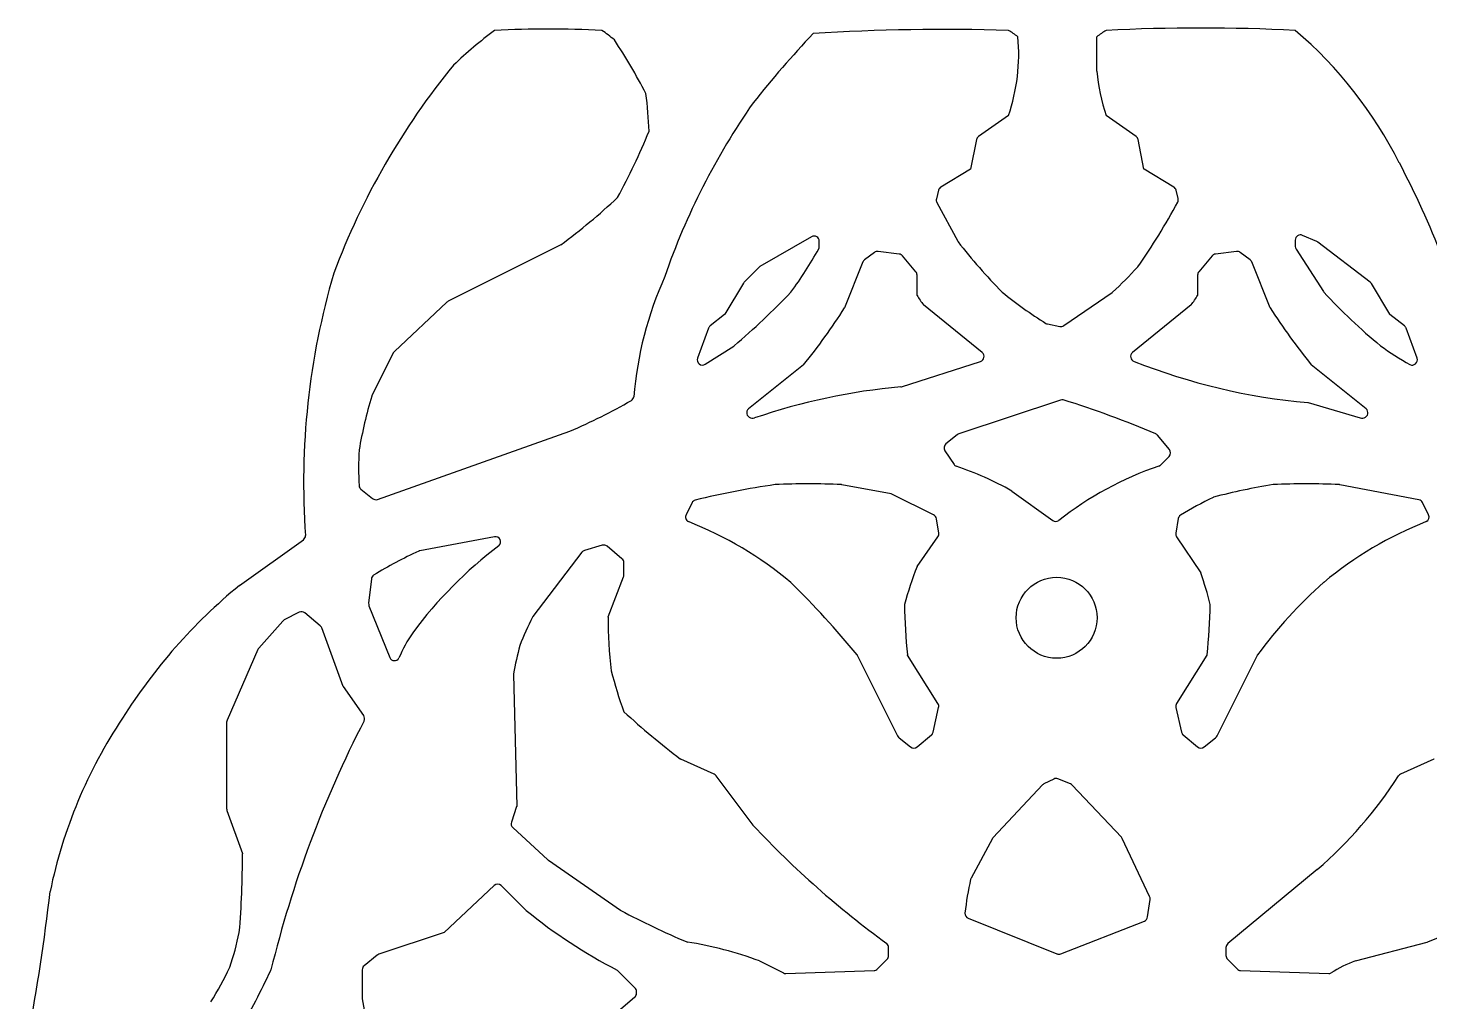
# Model space of a CAD drawing. Header units: millimetres. Extents: x -59 to 59, y -59 to 86.
# Drawn here: x -29.98 to 10.88, y 57.91 to 86.28 of the extents above; entities that cross this region are included whole.
import ezdxf

# ---------------------------------------------------------------- set-up
doc = ezdxf.new("R2010")
doc.units = ezdxf.units.MM
doc.layers.add('CUT_INNER', color=6, linetype='Continuous')
doc.layers.add('CUT_OUTER', color=1, linetype='Continuous')

msp = doc.modelspace()

# ---------------------------------------------------------------- linework, layer by layer
at = {"layer": 'CUT_INNER'}
for points in [[(-7.1435, 80.2041), (-8.6471, 79.3336)], [(6.9573, 80.1069), (6.9573, 79.9188)], [(7.5832, 80.0662), (7.1664, 80.2448)], [(-6.9183, 79.9188), (-6.9183, 80.0742)], [(-5.3124, 79.7464), (-5.5979, 79.5325)], [(-4.5877, 79.6986), (-5.2039, 79.7753)], [(5.2429, 79.7753), (4.6266, 79.6986)], [(5.6368, 79.5325), (5.3513, 79.7464)], [(6.9811, 79.8377), (7.774, 78.604), (7.7847, 78.5893)], [(9.1399, 78.8815), (7.6152, 80.0475)], [(-8.6781, 79.3098), (-9.1102, 78.8771), (-9.1223, 78.8634), (-9.1326, 78.8484), (-9.6731, 77.9483), (-9.6749, 77.9456)], [(-5.6472, 79.4682), (-6.1815, 78.1332), (-6.1834, 78.1291)], [(-4.1045, 79.1813), (-4.4909, 79.6457)], [(4.5298, 79.6457), (4.1435, 79.1813)], [(6.2224, 78.1291), (6.2204, 78.1332), (5.6861, 79.4682)], [(-4.0696, 78.4966), (-4.0698, 78.5002), (-4.0698, 79.0854)], [(4.1088, 79.0854), (4.1088, 78.5002), (4.1086, 78.4966)], [(9.7139, 77.9456), (9.712, 77.9484), (9.1774, 78.8395)], [(-2.1714, 76.8332), (-3.8828, 78.2186), (-3.8856, 78.2211)], [(3.9245, 78.2211), (3.9218, 78.2187), (2.2109, 76.8332)], [(-9.6749, 77.9456), (-9.6774, 77.9434), (-10.1015, 77.6042)], [(10.1405, 77.6042), (9.7164, 77.9434), (9.7139, 77.9456)], [(-10.1488, 77.5383), (-10.4657, 76.6664)], [(10.5047, 76.6664), (10.1878, 77.5383)], [(-10.2442, 76.4886), (-9.4114, 77.0186), (-9.3997, 77.0268)], [(-7.3775, 76.4753), (-7.38, 76.4731), (-8.9788, 75.194)], [(-4.5397, 75.8297), (-4.5184, 75.8349), (-2.2199, 76.5738)], [(9.0178, 75.194), (7.4189, 76.4731), (7.4164, 76.4753)], [(0.1077, 75.4474), (-2.8497, 74.4617)], [(7.3204, 75.3732), (7.3292, 75.3712), (8.8474, 74.9244)], [(-8.9216, 74.9314), (-8.8873, 74.9228)], [(8.9262, 74.9228), (8.9605, 74.9314)], [(-2.896, 74.4366), (-3.2272, 74.1716)], [(2.9044, 74.4533), (2.8907, 74.461)], [(3.2858, 74.0075), (2.9398, 74.4224)], [(-3.2583, 73.9713), (-2.9912, 73.5708)], [(3.0257, 73.5543), (3.2767, 73.8053)], [(-4.825, 72.7113), (-6.261, 72.9804), (-6.2747, 72.9824)], [(-1.3097, 72.7973), (-0.1108, 71.9405)], [(10.5602, 72.538), (8.2575, 72.9803), (8.2434, 72.9823)], [(-10.6266, 72.4578), (-10.8024, 72.1065)], [(-3.5865, 72.0985), (-4.7856, 72.6981)], [(4.5752, 72.6163), (4.5616, 72.6112)], [(10.8415, 72.1065), (10.6661, 72.4577)], [(-3.4362, 71.5732), (-3.5056, 71.989)], [(3.5451, 71.9923), (3.4748, 71.5713)], [(-16.3861, 71.4611), (-18.5651, 71.0579), (-18.5801, 71.0544)], [(-13.2427, 71.2154), (-13.7616, 71.0674)], [(-12.6694, 70.8231), (-13.1055, 71.1864)], [(-4.0697, 70.594), (-4.0677, 70.5971), (-3.4613, 71.4625)], [(3.498, 71.4633), (4.1982, 70.4137), (4.2, 70.4105)], [(-18.5801, 71.0544), (-18.5945, 71.0493)], [(-13.8398, 71.014), (-15.2692, 69.1378), (-15.2789, 69.1233)], [(-12.6154, 70.3464), (-12.6154, 70.7079)], [(-13.0742, 69.1238), (-13.073, 69.1275), (-12.6254, 70.2926)], [(-19.9749, 70.24), (-20.0541, 69.5288)], [(-22.0759, 69.2639), (-22.5134, 69.0447)], [(-21.4673, 68.874), (-21.9127, 69.245)], [(-20.0443, 69.4565), (-19.4415, 67.9495)], [(-22.5583, 69.0102), (-23.2584, 68.2231)], [(-20.1993, 66.2534), (-20.7915, 67.0998), (-20.7933, 67.1025), (-20.7945, 67.1055), (-21.4226, 68.8106)], [(-23.2839, 68.1832), (-24.1805, 66.1204)], [(-5.8158, 68.021), (-5.8141, 68.018), (-4.6356, 65.6617)], [(-3.4587, 66.6029), (-4.3434, 68.0179), (-4.3452, 68.0212)], [(4.3841, 68.0212), (4.3823, 68.0179), (3.4977, 66.6029)], [(4.6746, 65.6617), (5.853, 68.018), (5.8547, 68.021)], [(-15.8304, 67.4699), (-15.831, 67.4517), (-15.7395, 63.6141), (-15.7396, 63.6109), (-15.7405, 63.6078), (-15.8927, 63.1515)], [(-3.5991, 65.7741), (-3.4395, 66.4908)], [(3.4784, 66.4908), (3.638, 65.7741)], [(-24.193, 66.0606), (-24.193, 63.5448)], [(-4.5951, 65.6116), (-4.2569, 65.3411)], [(-4.0672, 65.3431), (-3.6494, 65.6915)], [(3.6884, 65.6915), (4.1061, 65.3431)], [(4.2959, 65.3411), (4.6341, 65.6116)], [(-9.9853, 64.5454), (-10.958, 64.9877), (-10.9609, 64.9892)], [(11.0005, 64.9892), (10.9975, 64.9877), (10.0242, 64.5454)], [(-8.8439, 63.0554), (-8.8508, 63.0635), (-9.9273, 64.4988)], [(-0.4124, 64.2345), (-1.8509, 62.706)], [(-0.0867, 64.4074), (-0.3702, 64.2659)], [(0.4022, 64.2663), (0.0359, 64.4125)], [(1.8871, 62.7088), (0.4558, 64.2298)], [(-24.1842, 63.4944), (-23.7351, 62.2354), (-23.7341, 62.232)], [(-15.8518, 62.9934), (-14.8282, 62.0553), (-14.8125, 62.0428), (-12.7169, 60.5853), (-12.7066, 60.5787)], [(-1.8737, 62.6743), (-2.4957, 61.5188), (-2.5027, 61.5039), (-2.508, 61.4884)], [(2.7112, 60.9866), (1.9135, 62.6703)], [(7.5977, 61.7708), (4.9897, 59.6126)], [(-16.3965, 61.3057), (-17.8499, 59.9379), (-17.8529, 59.9353)], [(-15.4666, 60.581), (-16.1876, 61.3025)], [(2.6509, 60.3892), (2.7241, 60.9011)], [(-2.5789, 60.3494), (0.0103, 59.3141)], [(0.1208, 59.3138), (2.5572, 60.2708)], [(-17.8529, 59.9353), (-17.8567, 59.9339), (-19.7573, 59.3005)], [(-19.8036, 59.2753), (-20.1855, 58.9695)], [(-10.7773, 59.6603), (-10.7638, 59.656)], [(-4.8964, 59.2621), (-4.8964, 59.497)], [(4.9353, 59.497), (4.9353, 59.2621)], [(8.7069, 59.109), (10.8027, 59.656), (10.8162, 59.6603)], [(-22.9073, 58.8327), (-22.9027, 58.845)], [(-20.2417, 58.8524), (-20.2417, 58.0209), (-20.2409, 58.0053)], [(-8.6607, 59.1062), (-7.9631, 58.7575)], [(-5.2222, 58.8742), (-4.9403, 59.1561)], [(4.9793, 59.1561), (5.2611, 58.8742)], [(-12.2917, 58.3247), (-12.7879, 58.8215), (-12.7994, 58.8318), (-12.8118, 58.8409)], [(-7.8909, 58.7417), (-5.3231, 58.8304)], [(5.362, 58.8304), (7.9298, 58.7417)], [(-12.7743, 57.6582), (-12.3017, 58.0523)], [(-12.2478, 58.1675), (-12.2478, 58.2187)]]:
    msp.add_lwpolyline(points, dxfattribs=at)
msp.add_circle((0, 69.1055), 1.18, dxfattribs=at)
for centre, radius, start, end in [((-7.0683, 80.0742), 0.15, 360, 120.06706), ((7.1073, 80.1069), 0.15, 66.80775, 180), ((-17.6349, 85.8397), 12.2623, 323.7523, 330.76072), ((-7.0683, 79.9188), 0.15, 332.72729, 0), ((-5.2224, 79.6264), 0.15, 82.90894, 126.85518), ((-4.6062, 79.5498), 0.15, 39.76335, 82.90894), ((4.6452, 79.5498), 0.15, 97.09106, 140.23665), ((5.2614, 79.6264), 0.15, 53.14482, 97.09106), ((7.1073, 79.9188), 0.15, 180, 212.72726), ((7.5241, 79.9284), 0.15, 52.59384, 66.80775), ((-8.5719, 79.2038), 0.15, 120.06706, 135.0368), ((-5.5079, 79.4124), 0.15, 126.85518, 158.18591), ((5.5469, 79.4124), 0.15, 21.81409, 53.14482), ((-4.2198, 79.0854), 0.15, 360, 39.76335), ((4.2588, 79.0854), 0.15, 140.23665, 180), ((9.0488, 78.7624), 0.15, 30.95834, 52.59384), ((-24.8316, 95.0183), 23.7031, 310.6208, 316.12275), ((-1.2665, 80.1703), 3.2648, 210.84018, 216.65647), ((1.2452, 80.2105), 3.3372, 323.40667, 329.09675), ((21.4028, 91.3477), 18.6609, 223.13311, 230.12334), ((-20.266, 87.0386), 16.6642, 320.66227, 327.68), ((25.2326, 90.5963), 22.7336, 213.25751, 218.40012), ((-10.0078, 77.4871), 0.15, 128.65084, 160.02495), ((10.0468, 77.4871), 0.15, 19.97505, 51.34916), ((-2.2658, 76.7166), 0.15, 287.82187, 51.0085), ((2.3053, 76.7166), 0.15, 129.00007, 252.17431), ((15.5147, 85.6303), 10.5328, 234.76921, 240.29995), ((-10.3248, 76.6152), 0.15, 160.02495, 302.46903), ((8.8844, 93.2339), 17.929, 248.31438, 264.9956), ((10.3637, 76.6152), 0.15, 243.22874, 19.97505), ((-2.9528, 57.8298), 18.0697, 95.03828, 108.90874), ((-8.8851, 75.0769), 0.15, 128.65981, 255.94212), ((0.1552, 75.3051), 0.15, 75.37402, 108.4316), ((-7.8416, 49.367), 27.2927, 66.84445, 72.87918), ((8.9241, 75.0769), 0.15, 284.05788, 51.34019), ((-8.8508, 75.0683), 0.15, 255.94212, 286.39892), ((8.8898, 75.0683), 0.15, 253.60108, 284.05788), ((-2.8023, 74.3194), 0.15, 108.4316, 128.65084), ((2.8246, 74.3263), 0.15, 39.8297, 57.85053), ((-3.1336, 74.0545), 0.15, 128.65084, 213.70422), ((3.1707, 73.9114), 0.15, 315, 39.8297), ((-2.8665, 73.6541), 0.15, 213.70422, 246.0413), ((-5.663, 65.1899), 8.7649, 60.21968, 71.81357), ((6.1419, 64.2162), 9.8294, 108.76084, 128.22756), ((2.9197, 73.6604), 0.15, 293.9587, 315), ((-4.686, 48.3866), 24.8461, 98.14104, 103.61712), ((-7.2392, 52.3206), 20.6842, 87.32724, 92.67467), ((8.9423, 56.1773), 17.0091, 98.88811, 104.87707), ((7.2802, 52.8468), 20.1586, 87.26128, 92.74652), ((-10.4924, 72.3906), 0.15, 106.7137, 153.41044), ((-4.8527, 72.5639), 0.15, 63.43495, 79.3859), ((9.3488, 62.6982), 11.0084, 115.77725, 121.43032), ((10.5319, 72.3907), 0.15, 26.54053, 79.12602), ((-10.6683, 72.0394), 0.15, 153.41044, 243.44231), ((-3.6536, 71.9644), 0.15, 9.47226, 63.43495), ((-0.0236, 72.0626), 0.15, 234.44741, 303.70139), ((3.693, 71.9676), 0.15, 124.37071, 170.52774), ((10.7073, 72.0395), 0.15, 296.55769, 26.54053), ((-14.8419, 61.5611), 11.1295, 50.38257, 68.34727), ((-3.5842, 71.5486), 0.15, 324.98082, 9.47226), ((3.6228, 71.5466), 0.15, 170.52774, 213.70422), ((14.8796, 61.5636), 11.1267, 111.65114, 129.60082), ((-8.6882, 61.1917), 12.5506, 127.09795, 143.44339), ((-16.3588, 71.3136), 0.15, 311.99229, 100.48221), ((-13.2015, 71.0712), 0.15, 50.2065, 105.92457), ((-12.4723, 57.987), 14.4259, 115.11242, 121.0315), ((-13.7204, 70.9231), 0.15, 105.92457, 142.69816), ((-12.7654, 70.7079), 0.15, 360, 50.2065), ((-19.8259, 70.2234), 0.15, 123.63261, 173.65084), ((-12.7654, 70.3464), 0.15, 338.98335, 360), ((7.2064, 66.2289), 12.0914, 158.83806, 164.34691), ((-4.9276, 67.1673), 9.6867, 13.88208, 19.56117), ((-26.8095, 50.7925), 27.158, 39.37395, 45.41377), ((16.8245, 59.9424), 13.6235, 131.55712, 143.63034), ((-19.905, 69.5122), 0.15, 173.65084, 201.80141), ((10.3643, 69.6741), 14.802, 180.70752, 186.41174), ((-12.1096, 69.7921), 16.5885, 353.87171, 358.96133), ((-22.0087, 69.1298), 0.15, 50.20046, 116.61411), ((-8.4701, 65.6), 7.6664, 152.64029, 159.40768), ((-0.0581, 69.1029), 13.0161, 179.9083, 186.79846), ((-22.4462, 68.9106), 0.15, 116.61411, 138.35123), ((-21.5633, 68.7587), 0.15, 20.22217, 50.20046), ((-15.2335, 66.2587), 4.2783, 145.74323, 156.95676), ((-7.6569, 66.0871), 8.2896, 164.54267, 170.39694), ((-23.1463, 68.1234), 0.15, 138.35123, 156.5067), ((-19.3022, 68.0052), 0.15, 201.80141, 331.39892), ((-0.4564, 70.761), 12.9283, 194.32549, 199.86712), ((-20.3222, 66.1674), 0.15, 335.55521, 34.97721), ((3.738, 84.3146), 24.2802, 227.6605, 232.74314), ((-3.5859, 66.5234), 0.15, 347.44521, 32.01365), ((3.6248, 66.5234), 0.15, 147.98635, 192.55479), ((-24.043, 66.0606), 0.15, 156.5067, 180), ((9.1892, 50.9737), 33.0431, 152.74608, 166.21894), ((-4.5015, 65.7288), 0.15, 206.57071, 231.34916), ((-3.7455, 65.8067), 0.15, 309.8297, 347.44521), ((3.7845, 65.8067), 0.15, 192.55479, 230.1703), ((4.5404, 65.7288), 0.15, 308.65084, 333.42929), ((-4.1633, 65.4583), 0.15, 231.34916, 309.8297), ((4.2022, 65.4583), 0.15, 230.1703, 308.65084), ((-10.0473, 64.4088), 0.15, 36.8699, 65.54597), ((-0.3032, 64.1317), 0.15, 116.52825, 136.7384), ((-0.0197, 64.2732), 0.15, 68.23664, 116.52825), ((0.3466, 64.127), 0.15, 43.2616, 68.23664), ((-0.7822, 71.4388), 12.7943, 310.91731, 327.15062), ((10.0863, 64.4088), 0.15, 114.44144, 143.1301), ((-24.043, 63.5448), 0.15, 180, 199.63219), ((-15.7504, 63.104), 0.15, 161.54667, 227.49372), ((11.3802, 82.0017), 27.7124, 223.13162, 233.89245), ((-1.7417, 62.6032), 0.15, 136.7384, 151.70768), ((1.7779, 62.606), 0.15, 25.352, 43.2616), ((-47.7317, 62.038), 23.9984, 354.9732, 0.46324), ((-16.2937, 61.1964), 0.15, 44.97956, 133.2616), ((6.3104, 59.5107), 9.0374, 167.35967, 173.72287), ((2.5756, 60.9224), 0.15, 351.85518, 25.352), ((-5.7147, 72.5642), 15.4498, 230.86152, 242.65392), ((-0.5874, 83.551), 25.9731, 242.1858, 246.9007), ((-2.5232, 60.4886), 0.15, 176.09934, 248.20705), ((2.1146, 80.4315), 22.5203, 292.73019, 298.16984), ((2.5024, 60.4104), 0.15, 291.44489, 351.85518), ((-32.8243, 61.8507), 9.2003, 341.45484, 347.98274), ((-19.7099, 59.1582), 0.15, 108.42969, 128.68674), ((-12.3419, 49.3219), 10.4539, 69.38151, 81.31722), ((-5.0464, 59.497), 0.15, 360, 50.39087), ((-5.0464, 59.2621), 0.15, 315, 0), ((0.066, 59.4534), 0.15, 248.20705, 291.44489), ((5.0854, 59.497), 0.15, 129.60913, 180), ((5.0854, 59.2621), 0.15, 180, 225), ((-33.0446, 63.1419), 9.8874, 328.07513, 334.75213), ((-20.0917, 58.8524), 0.15, 128.68674, 180), ((-5.3282, 58.9803), 0.15, 271.97799, 315), ((5.3672, 58.9803), 0.15, 225, 268.02201), ((10.0357, 55.5622), 3.7875, 110.53841, 122.47413), ((-41.5754, 67.5424), 20.6, 329.49973, 334.98841), ((-7.8961, 58.8916), 0.15, 243.43495, 271.97799), ((7.935, 58.8916), 0.15, 268.02201, 296.56505), ((-12.3978, 58.1675), 0.15, 309.8297, 0), ((-12.3978, 58.2187), 0.15, 0, 44.96934), ((-3.7068, 60.5876), 16.7346, 188.87673, 194.8576)]:
    msp.add_arc(centre, radius, start, end, dxfattribs=at)
at = {"layer": 'CUT_OUTER'}
for points in [[(1.1682, 85.0247), (1.1682, 86.0278), (1.1684, 86.0313)], [(-1.4041, 83.7374), (-1.4049, 83.7341), (-1.4077, 83.732), (-2.2742, 83.1254)], [(2.3136, 83.1254), (1.4466, 83.732), (1.4439, 83.7341)], [(-2.3352, 83.0319), (-2.5067, 82.1761), (-2.5077, 82.1724), (-2.5108, 82.1702), (-3.3729, 81.6526)], [(3.4119, 81.6526), (2.5498, 82.1702), (2.5466, 82.1724), (2.5457, 82.1761), (2.3747, 83.0319)], [(9.9875, 82.3584), (9.9892, 82.3557)], [(-3.4412, 81.5604), (-3.5041, 81.3094)], [(3.5417, 81.3145), (3.4801, 81.5604)], [(-3.4906, 81.2019), (-2.8831, 80.0738), (-2.8743, 80.0594)], [(-14.4534, 79.967), (-14.4571, 79.9649), (-17.7411, 78.3229)], [(0.2097, 77.6138), (1.6165, 78.5808), (1.6274, 78.5891)], [(-17.7768, 78.298), (-19.3036, 76.8611)], [(-0.2704, 77.6631), (0.0954, 77.5903)], [(-19.335, 76.8189), (-19.9584, 75.5716), (-19.9652, 75.5556)], [(-19.796, 72.5519), (-14.1858, 74.5422)], [(-20.2775, 72.8465), (-19.9399, 72.5762)], [(-23.8229, 70.0448), (-21.9572, 71.3776)]]:
    msp.add_lwpolyline(points, dxfattribs=at)
for centre, radius, start, end in [((-14.8202, 55.1406), 31.114, 87.12299, 92.87807), ((-3.2717, 25.3922), 60.8518, 88.241977, 93.608634), ((4.2005, 30.1325), 56.1506, 87.18594, 92.81407), ((-8.5625, 75.7662), 13.0512, 126.81056, 133.6859), ((-16.072, 82.0878), 4.9952, 50.44577, 55.71973), ((-28.2139, 75.8748), 18.3326, 27.63318, 33.29801), ((17.6018, 63.028), 33.818, 136.92702, 141.45395), ((-3.0705, 83.4238), 3.2507, 53.33517, 59.17556), ((-6.6353, 85.5271), 5.5289, 341.11355, 5.23308), ((3.1581, 83.3512), 3.3379, 120.90249, 126.59016), ((-1.1856, 76.6988), 12.5248, 26.86377, 49.448), ((-1.1504, 71.7088), 21.2593, 140.59536, 159.54137), ((7.3948, 85.6799), 6.261, 186.00689, 198.1068), ((-24.2609, 82.7974), 12.3896, 2.20901, 7.32749), ((7.9607, 72.3615), 20.5023, 145.06704, 160.97628), ((-30.5782, 90.9917), 20.2275, 331.51683, 337.5736), ((-2.1882, 83.0025), 0.15, 124.99449, 168.66884), ((2.2276, 83.0025), 0.15, 11.29578, 55.02279), ((-14.6324, 69.4313), 27.8076, 15.26091, 27.69582), ((-26.3492, 95.9286), 19.9069, 306.69654, 312.8968), ((-3.2957, 81.524), 0.15, 120.9854, 165.94212), ((3.3346, 81.524), 0.15, 14.05788, 59.0146), ((-3.3585, 81.273), 0.15, 165.94212, 208.30413), ((-13.2742, 90.3109), 19.1102, 324.90713, 331.56814), ((3.3962, 81.2781), 0.15, 333.97086, 14.05788), ((10.7066, 90.648), 17.2208, 217.94231, 224.44577), ((-5.86, 86.8059), 11.1166, 312.34076, 317.70025), ((-0.484, 73.0498), 21.4667, 163.51953, 184.14981), ((-1.5413, 74.6192), 10.8262, 155.87377, 175.11153), ((6.8313, 89.0218), 13.4058, 231.09661, 237.78648), ((-17.674, 78.1887), 0.15, 116.56505, 133.2616), ((-0.2411, 77.8102), 0.15, 240.52222, 258.74666), ((0.1247, 77.7374), 0.15, 258.74666, 304.50462), ((-19.2008, 76.7518), 0.15, 133.2616, 153.44546), ((-6.8655, 71.6484), 13.6701, 163.39177, 170.11924), ((-20.5294, 89.4776), 16.2267, 293.01294, 300.07797), ((-12.4767, 75.563), 0.15, 302.09038, 351.88461), ((-11.4092, 73.4692), 8.939, 176.63344, 183.33821), ((-20.1838, 72.9636), 0.15, 185.70147, 231.31326), ((-19.8462, 72.6933), 0.15, 231.31326, 289.53309), ((-22.0444, 71.4997), 0.15, 305.54099, 358.72479), ((-13.5721, 57.5837), 16.1357, 129.44129, 147.81282), ((-15.3453, 58.2455), 14.2876, 146.27089, 168.35544), ((-84.1824, 67.3187), 55.1917, 349.12164, 353.5611)]:
    msp.add_arc(centre, radius, start, end, dxfattribs=at)

doc.saveas('drawing.dxf')
